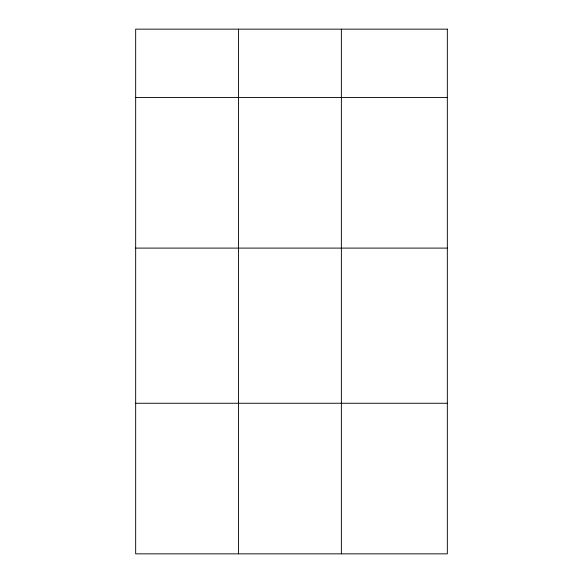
<?xml version="1.0" encoding="UTF-8"?>
<svg xmlns="http://www.w3.org/2000/svg" width="583" height="583" viewBox="0 0 583 583"><rect width="100%" height="100%" fill="white"/><g stroke="black" fill="none" stroke-linecap="round" stroke-linejoin="round"><path stroke-width="0.87" d="M135.664 97.507L447.336 97.507M135.664 248.103L447.336 248.103M135.664 403.254L447.336 403.254M341.368 29.15L341.368 553.85M238.513 29.15L238.513 553.85M447.336 29.15L135.664 29.15L135.664 553.85L447.336 553.85L447.336 29.15"/></g></svg>
